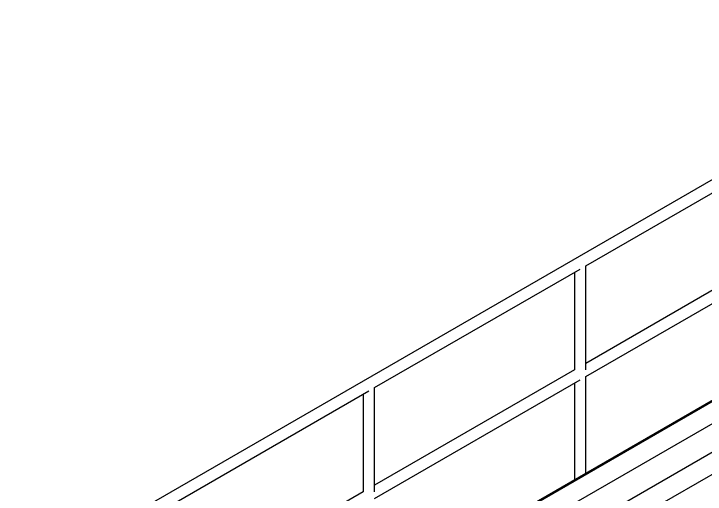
# Model space of a CAD drawing. Header units: millimetres. Extents: x 0 to 16187, y -20471 to 6290.
# Drawn here: x 3341.2 to 3443, y 1801.7 to 1872.5 of the extents above; entities that cross this region are included whole.
import ezdxf

# ---------------------------------------------------------------- set-up
doc = ezdxf.new("R2010")
doc.units = ezdxf.units.MM

msp = doc.modelspace()

# ---------------------------------------------------------------- linework, layer by layer
at = {"color": 7, "linetype": 'Continuous', "lineweight": 25}
for p, q in [((3486.40961, 1872.53542), (3341.18685, 1788.70011)), ((3425.45018, 1835.39521), (3455.71881, 1852.86892)), ((3373.55642, 1767.23511), (3520.88867, 1852.2882)), ((3376.38485, 1765.60229), (3523.71709, 1850.65538)), ((3487.42837, 1840.59471), (3366.95423, 1771.04647)), ((3367.09565, 1770.96483), (3487.56979, 1840.51307)), ((3454.87488, 1837.99999), (3425.45018, 1821.01348)), ((3369.92454, 1769.33175), (3487.56979, 1837.24691)), ((3425.45018, 1819.0644), (3455.71881, 1836.5381)), ((3425.45018, 1820.03902), (3425.45018, 1835.39521)), ((3394.33748, 1817.43423), (3424.60611, 1834.90794)), ((3423.76218, 1834.42075), (3423.76218, 1820.03902)), ((3423.76218, 1820.03902), (3394.33748, 1803.0525)), ((3425.45018, 1804.81546), (3425.45018, 1819.0644)), ((3394.33748, 1801.10342), (3424.60611, 1818.57712)), ((3423.76218, 1818.08993), (3423.76218, 1803.841)), ((3394.33748, 1802.07804), (3394.33748, 1817.43423)), ((3363.22478, 1799.47325), (3393.49341, 1816.94696)), ((3392.64948, 1816.45977), (3392.64948, 1802.07804)), ((3392.64948, 1802.07804), (3363.22478, 1785.09152))]:
    msp.add_line(p, q, dxfattribs=at)

doc.saveas('drawing.dxf')
